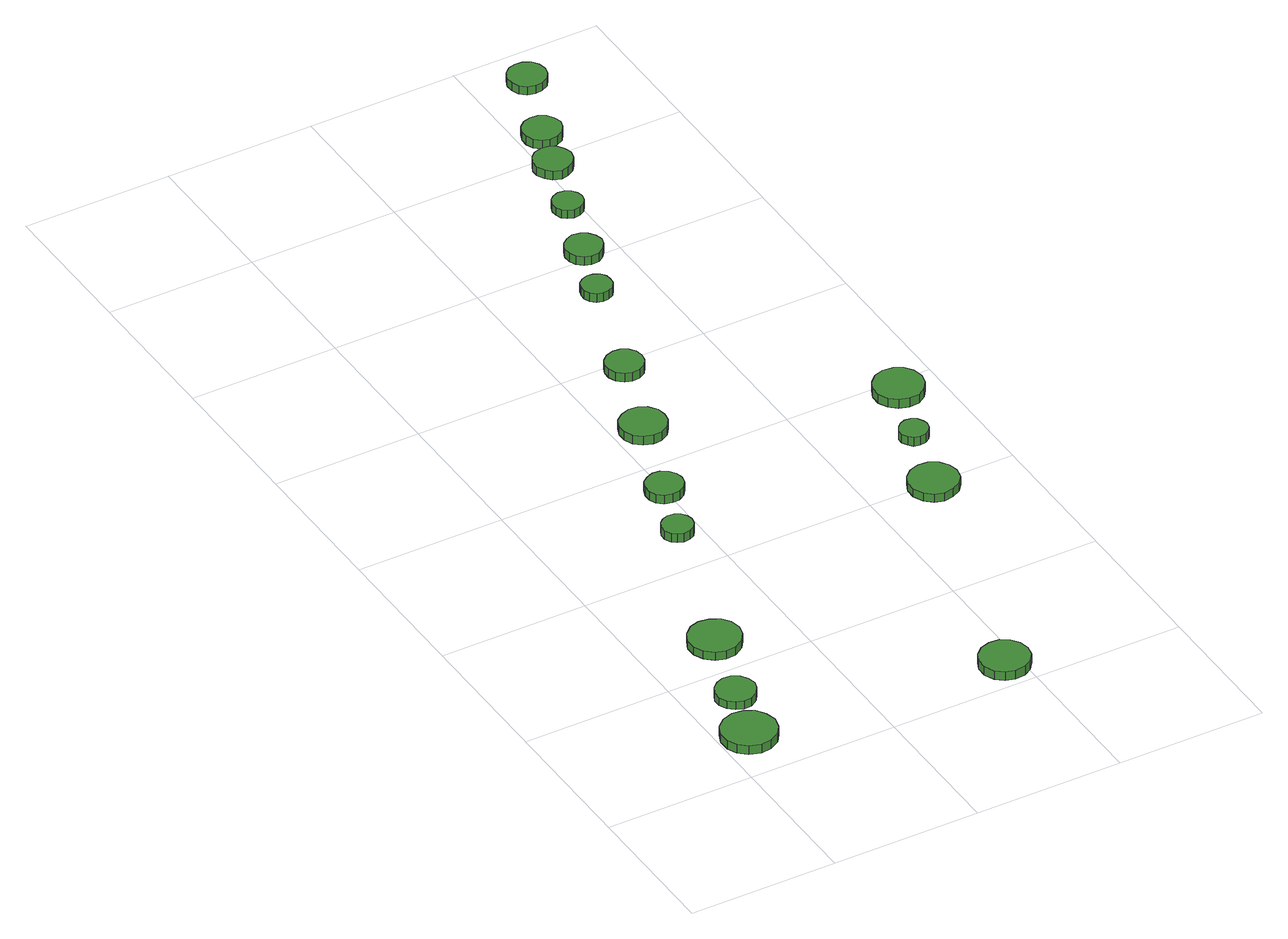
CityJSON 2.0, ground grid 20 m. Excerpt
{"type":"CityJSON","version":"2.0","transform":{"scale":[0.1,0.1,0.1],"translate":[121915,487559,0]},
"CityObjects":{
"tree1":{"type":"SolitaryVegetationObject","attributes":{"function":"something"},"geometry":[{"type":"MultiSurface","lod":"1","boundaries":[[[0,1,2,3,4,5,6,7,8,9,10,11,12,13,14]],[[15,16,17,18,19,20,21,22,23,24,25,26,27,28,29]],[[0,29,28,1]],[[1,28,27,2]],[[2,27,26,3]],[[3,26,25,4]],[[4,25,24,5]],[[5,24,23,6]],[[6,23,22,7]],[[7,22,21,8]],[[8,21,20,9]],[[9,20,19,10]],[[10,19,18,11]],[[11,18,17,12]],[[12,17,16,13]],[[13,16,15,14]],[[14,15,29,0]]]}]},
"tree2":{"type":"SolitaryVegetationObject","attributes":{"function":"something"},"geometry":[{"type":"MultiSurface","lod":"1","boundaries":[[[30,31,32,33,34,35,36,37,38,39,40,41,42,43,44]],[[45,46,47,48,49,50,51,52,53,54,55,56,57,58,59]],[[30,59,58,31]],[[31,58,57,32]],[[32,57,56,33]],[[33,56,55,34]],[[34,55,54,35]],[[35,54,53,36]],[[36,53,52,37]],[[37,52,51,38]],[[38,51,50,39]],[[39,50,49,40]],[[40,49,48,41]],[[41,48,47,42]],[[42,47,46,43]],[[43,46,45,44]],[[44,45,59,30]]]}]},
"tree3":{"type":"SolitaryVegetationObject","attributes":{"function":"something"},"geometry":[{"type":"MultiSurface","lod":"1","boundaries":[[[60,61,62,63,64,65,66,67,68,69,70,71,72,73,74]],[[75,76,77,78,79,80,81,82,83,84,85,86,87,88,89]],[[60,89,88,61]],[[61,88,87,62]],[[62,87,86,63]],[[63,86,85,64]],[[64,85,84,65]],[[65,84,83,66]],[[66,83,82,67]],[[67,82,81,68]],[[68,81,80,69]],[[69,80,79,70]],[[70,79,78,71]],[[71,78,77,72]],[[72,77,76,73]],[[73,76,75,74]],[[74,75,89,60]]]}]},
"tree4":{"type":"SolitaryVegetationObject","attributes":{"function":"something"},"geometry":[{"type":"MultiSurface","lod":"1","boundaries":[[[90,91,92,93,94,95,96,97,98,99,100,101,102,103,104]],[[105,106,107,108,109,110,111,112,113,114,115,116,117,118,119]],[[90,119,118,91]],[[91,118,117,92]],[[92,117,116,93]],[[93,116,115,94]],[[94,115,114,95]],[[95,114,113,96]],[[96,113,112,97]],[[97,112,111,98]],[[98,111,110,99]],[[99,110,109,100]],[[100,109,108,101]],[[101,108,107,102]],[[102,107,106,103]],[[103,106,105,104]],[[104,105,119,90]]]}]},
"tree5":{"type":"SolitaryVegetationObject","attributes":{"function":"something"},"geometry":[{"type":"MultiSurface","lod":"1","boundaries":[[[120,121,122,123,124,125,126,127,128,129,130,131,132,133,134]],[[135,136,137,138,139,140,141,142,143,144,145,146,147,148,149]],[[120,149,148,121]],[[121,148,147,122]],[[122,147,146,123]],[[123,146,145,124]],[[124,145,144,125]],[[125,144,143,126]],[[126,143,142,127]],[[127,142,141,128]],[[128,141,140,129]],[[129,140,139,130]],[[130,139,138,131]],[[131,138,137,132]],[[132,137,136,133]],[[133,136,135,134]],[[134,135,149,120]]]}]},
"tree6":{"type":"SolitaryVegetationObject","attributes":{"function":"something"},"geometry":[{"type":"MultiSurface","lod":"1","boundaries":[[[150,151,152,153,154,155,156,157,158,159,160,161,162,163,164]],[[165,166,167,168,169,170,171,172,173,174,175,176,177,178,179]],[[150,179,178,151]],[[151,178,177,152]],[[152,177,176,153]],[[153,176,175,154]],[[154,175,174,155]],[[155,174,173,156]],[[156,173,172,157]],[[157,172,171,158]],[[158,171,170,159]],[[159,170,169,160]],[[160,169,168,161]],[[161,168,167,162]],[[162,167,166,163]],[[163,166,165,164]],[[164,165,179,150]]]}]},
"tree7":{"type":"SolitaryVegetationObject","attributes":{"function":"something"},"geometry":[{"type":"MultiSurface","lod":"1","boundaries":[[[180,181,182,183,184,185,186,187,188,189,190,191,192,193,194]],[[195,196,197,198,199,200,201,202,203,204,205,206,207,208,209]],[[180,209,208,181]],[[181,208,207,182]],[[182,207,206,183]],[[183,206,205,184]],[[184,205,204,185]],[[185,204,203,186]],[[186,203,202,187]],[[187,202,201,188]],[[188,201,200,189]],[[189,200,199,190]],[[190,199,198,191]],[[191,198,197,192]],[[192,197,196,193]],[[193,196,195,194]],[[194,195,209,180]]]}]},
"tree8":{"type":"SolitaryVegetationObject","attributes":{"function":"something"},"geometry":[{"type":"MultiSurface","lod":"1","boundaries":[[[210,211,212,213,214,215,216,217,218,219,220,221,222,223,224]],[[225,226,227,228,229,230,231,232,233,234,235,236,237,238,239]],[[210,239,238,211]],[[211,238,237,212]],[[212,237,236,213]],[[213,236,235,214]],[[214,235,234,215]],[[215,234,233,216]],[[216,233,232,217]],[[217,232,231,218]],[[218,231,230,219]],[[219,230,229,220]],[[220,229,228,221]],[[221,228,227,222]],[[222,227,226,223]],[[223,226,225,224]],[[224,225,239,210]]]}]},
"tree9":{"type":"SolitaryVegetationObject","attributes":{"function":"something"},"geometry":[{"type":"MultiSurface","lod":"1","boundaries":[[[240,241,242,243,244,245,246,247,248,249,250,251,252,253,254]],[[255,256,257,258,259,260,261,262,263,264,265,266,267,268,269]],[[240,269,268,241]],[[241,268,267,242]],[[242,267,266,243]],[[243,266,265,244]],[[244,265,264,245]],[[245,264,263,246]],[[246,263,262,247]],[[247,262,261,248]],[[248,261,260,249]],[[249,260,259,250]],[[250,259,258,251]],[[251,258,257,252]],[[252,257,256,253]],[[253,256,255,254]],[[254,255,269,240]]]}]},
"tree10":{"type":"SolitaryVegetationObject","attributes":{"function":"something"},"geometry":[{"type":"MultiSurface","lod":"1","boundaries":[[[270,271,272,273,274,275,276,277,278,279,280,281,282,283,284]],[[285,286,287,288,289,290,291,292,293,294,295,296,297,298,299]],[[270,299,298,271]],[[271,298,297,272]],[[272,297,296,273]],[[273,296,295,274]],[[274,295,294,275]],[[275,294,293,276]],[[276,293,292,277]],[[277,292,291,278]],[[278,291,290,279]],[[279,290,289,280]],[[280,289,288,281]],[[281,288,287,282]],[[282,287,286,283]],[[283,286,285,284]],[[284,285,299,270]]]}]},
"tree11":{"type":"SolitaryVegetationObject","attributes":{"function":"something"},"geometry":[{"type":"MultiSurface","lod":"1","boundaries":[[[300,301,302,303,304,305,306,307,308,309,310,311,312,313,314]],[[315,316,317,318,319,320,321,322,323,324,325,326,327,328,329]],[[300,329,328,301]],[[301,328,327,302]],[[302,327,326,303]],[[303,326,325,304]],[[304,325,324,305]],[[305,324,323,306]],[[306,323,322,307]],[[307,322,321,308]],[[308,321,320,309]],[[309,320,319,310]],[[310,319,318,311]],[[311,318,317,312]],[[312,317,316,313]],[[313,316,315,314]],[[314,315,329,300]]]}]},
"tree12":{"type":"SolitaryVegetationObject","attributes":{"function":"something"},"geometry":[{"type":"MultiSurface","lod":"1","boundaries":[[[330,331,332,333,334,335,336,337,338,339,340,341,342,343,344]],[[345,346,347,348,349,350,351,352,353,354,355,356,357,358,359]],[[330,359,358,331]],[[331,358,357,332]],[[332,357,356,333]],[[333,356,355,334]],[[334,355,354,335]],[[335,354,353,336]],[[336,353,352,337]],[[337,352,351,338]],[[338,351,350,339]],[[339,350,349,340]],[[340,349,348,341]],[[341,348,347,342]],[[342,347,346,343]],[[343,346,345,344]],[[344,345,359,330]]]}]},
"tree13":{"type":"SolitaryVegetationObject","attributes":{"function":"something"},"geometry":[{"type":"MultiSurface","lod":"1","boundaries":[[[360,361,362,363,364,365,366,367,368,369,370,371,372,373,374]],[[375,376,377,378,379,380,381,382,383,384,385,386,387,388,389]],[[360,389,388,361]],[[361,388,387,362]],[[362,387,386,363]],[[363,386,385,364]],[[364,385,384,365]],[[365,384,383,366]],[[366,383,382,367]],[[367,382,381,368]],[[368,381,380,369]],[[369,380,379,370]],[[370,379,378,371]],[[371,378,377,372]],[[372,377,376,373]],[[373,376,375,374]],[[374,375,389,360]]]}]},
"tree14":{"type":"SolitaryVegetationObject","attributes":{"function":"something"},"geometry":[{"type":"MultiSurface","lod":"1","boundaries":[[[390,391,392,393,394,395,396,397,398,399,400,401,402,403,404]],[[405,406,407,408,409,410,411,412,413,414,415,416,417,418,419]],[[390,419,418,391]],[[391,418,417,392]],[[392,417,416,393]],[[393,416,415,394]],[[394,415,414,395]],[[395,414,413,396]],[[396,413,412,397]],[[397,412,411,398]],[[398,411,410,399]],[[399,410,409,400]],[[400,409,408,401]],[[401,408,407,402]],[[402,407,406,403]],[[403,406,405,404]],[[404,405,419,390]]]}]},
"tree15":{"type":"SolitaryVegetationObject","attributes":{"function":"something"},"geometry":[{"type":"MultiSurface","lod":"1","boundaries":[[[420,421,422,423,424,425,426,427,428,429,430,431,432,433,434]],[[435,436,437,438,439,440,441,442,443,444,445,446,447,448,449]],[[420,449,448,421]],[[421,448,447,422]],[[422,447,446,423]],[[423,446,445,424]],[[424,445,444,425]],[[425,444,443,426]],[[426,443,442,427]],[[427,442,441,428]],[[428,441,440,429]],[[429,440,439,430]],[[430,439,438,431]],[[431,438,437,432]],[[432,437,436,433]],[[433,436,435,434]],[[434,435,449,420]]]}]},
"tree16":{"type":"SolitaryVegetationObject","attributes":{"function":"something"},"geometry":[{"type":"MultiSurface","lod":"1","boundaries":[[[450,451,452,453,454,455,456,457,458,459,460,461,462,463,464]],[[465,466,467,468,469,470,471,472,473,474,475,476,477,478,479]],[[450,479,478,451]],[[451,478,477,452]],[[452,477,476,453]],[[453,476,475,454]],[[454,475,474,455]],[[455,474,473,456]],[[456,473,472,457]],[[457,472,471,458]],[[458,471,470,459]],[[459,470,469,460]],[[460,469,468,461]],[[461,468,467,462]],[[462,467,466,463]],[[463,466,465,464]],[[464,465,479,450]]]}]},
"tree17":{"type":"SolitaryVegetationObject","attributes":{"function":"something"},"geometry":[{"type":"MultiSurface","lod":"1","boundaries":[[[480,481,482,483,484,485,486,487,488,489,490,491,492,493,494]],[[495,496,497,498,499,500,501,502,503,504,505,506,507,508,509]],[[480,509,508,481]],[[481,508,507,482]],[[482,507,506,483]],[[483,506,505,484]],[[484,505,504,485]],[[485,504,503,486]],[[486,503,502,487]],[[487,502,501,488]],[[488,501,500,489]],[[489,500,499,490]],[[490,499,498,491]],[[491,498,497,492]],[[492,497,496,493]],[[493,496,495,494]],[[494,495,509,480]]]}]}
},
"vertices":[
[75,71,16],[71,86,16],[63,98,16],[50,105,16],[35,107,16],[20,102,16],[9,92,16],[3,78,16],[3,63,16],[9,50,16],[20,40,16],[35,35,16],[50,37,16],[63,44,16],[71,56,16],[71,56,3],[63,44,3],[50,37,3],[35,35,3],[20,40,3],[9,50,3],[3,63,3],[3,78,3],[9,92,3],[20,102,3],[35,107,3],[50,105,3],[63,98,3],[71,86,3],[75,71,3],
[91,147,16],[88,158,16],[82,167,16],[72,173,16],[61,174,16],[51,170,16],[43,163,16],[38,153,16],[38,142,16],[43,132,16],[51,125,16],[61,121,16],[72,122,16],[82,128,16],[88,137,16],[88,137,4],[82,128,4],[72,122,4],[61,121,4],[51,125,4],[43,132,4],[38,142,4],[38,153,4],[43,163,4],[51,170,4],[61,174,4],[72,173,4],[82,167,4],[88,158,4],[91,147,4],
[131,253,16],[128,267,16],[120,278,16],[107,285,16],[93,287,16],[80,283,16],[69,273,16],[63,260,16],[63,246,16],[69,233,16],[80,223,16],[93,219,16],[107,220,16],[120,228,16],[128,239,16],[128,239,4],[120,228,4],[107,220,4],[93,219,4],[80,223,4],[69,233,4],[63,246,4],[63,260,4],[69,273,4],[80,283,4],[93,287,4],[107,285,4],[120,278,4],[128,267,4],[131,253,4],
[192,471,15],[190,479,15],[185,486,15],[178,490,15],[169,491,15],[161,488,15],[155,483,15],[151,475,15],[151,466,15],[155,458,15],[161,453,15],[169,450,15],[178,451,15],[185,455,15],[190,462,15],[190,462,2],[185,455,2],[178,451,2],[169,450,2],[161,453,2],[155,458,2],[151,466,2],[151,475,2],[155,483,2],[161,488,2],[169,491,2],[178,490,2],[185,486,2],[190,479,2],[192,471,2],
[223,548,16],[221,558,16],[215,566,16],[206,572,16],[196,573,16],[186,569,16],[178,563,16],[174,553,16],[174,543,16],[178,534,16],[186,527,16],[196,524,16],[206,525,16],[215,530,16],[221,538,16],[221,538,3],[215,530,3],[206,525,3],[196,524,3],[186,527,3],[178,534,3],[174,543,3],[174,553,3],[178,563,3],[186,569,3],[196,573,3],[206,572,3],[215,566,3],[221,558,3],[223,548,3],
[412,41,16],[409,54,16],[401,65,16],[390,72,16],[376,73,16],[363,69,16],[353,60,16],[347,48,16],[347,34,16],[353,21,16],[363,12,16],[376,8,16],[390,10,16],[401,16,16],[409,27,16],[409,27,3],[401,16,3],[390,10,3],[376,8,3],[363,12,3],[353,21,3],[347,34,3],[347,48,3],[353,60,3],[363,69,3],[376,73,3],[390,72,3],[401,65,3],[409,54,3],[412,41,3],
[268,667,17],[266,679,17],[258,690,17],[247,696,17],[235,697,17],[223,693,17],[213,685,17],[208,673,17],[208,661,17],[213,649,17],[223,641,17],[235,637,17],[247,638,17],[258,644,17],[266,655,17],[266,655,4],[258,644,4],[247,638,4],[235,637,4],[223,641,4],[213,649,4],[208,661,4],[208,673,4],[213,685,4],[223,693,4],[235,697,4],[247,696,4],[258,690,4],[266,679,4],[268,667,4],
[305,785,16],[303,795,16],[297,803,16],[288,808,16],[278,809,16],[268,806,16],[260,799,16],[256,790,16],[256,780,16],[260,770,16],[268,763,16],[278,760,16],[288,761,16],[297,766,16],[303,775,16],[303,775,3],[297,766,3],[288,761,3],[278,760,3],[268,763,3],[260,770,3],[256,780,3],[256,790,3],[260,799,3],[268,806,3],[278,809,3],[288,808,3],[297,803,3],[303,795,3],[305,785,3],
[518,393,16],[515,406,16],[507,417,16],[495,424,16],[482,425,16],[469,421,16],[459,412,16],[453,400,16],[453,386,16],[459,373,16],[469,364,16],[482,360,16],[495,362,16],[507,368,16],[515,379,16],[515,379,4],[507,368,4],[495,362,4],[482,360,4],[469,364,4],[459,373,4],[453,386,4],[453,400,4],[459,412,4],[469,421,4],[482,425,4],[495,424,4],[507,417,4],[515,406,4],[518,393,4],
[350,937,15],[349,945,15],[344,952,15],[336,956,15],[328,957,15],[320,954,15],[314,949,15],[311,941,15],[311,933,15],[314,925,15],[320,919,15],[328,917,15],[336,918,15],[344,922,15],[349,929,15],[349,929,2],[344,922,2],[336,918,2],[328,917,2],[320,919,2],[314,925,2],[311,933,2],[311,941,2],[314,949,2],[320,954,2],[328,957,2],[336,956,2],[344,952,2],[349,945,2],[350,937,2],
[381,1011,16],[378,1021,16],[372,1029,16],[364,1034,16],[353,1036,16],[344,1032,16],[336,1026,16],[332,1016,16],[332,1006,16],[336,997,16],[344,990,16],[353,987,16],[364,988,16],[372,993,16],[378,1001,16],[378,1001,3],[372,993,3],[364,988,3],[353,987,3],[344,990,3],[336,997,3],[332,1006,3],[332,1016,3],[336,1026,3],[344,1032,3],[353,1036,3],[364,1034,3],[372,1029,3],[378,1021,3],[381,1011,3],
[535,493,15],[533,500,15],[529,507,15],[522,511,15],[514,512,15],[506,509,15],[501,504,15],[497,497,15],[497,489,15],[501,482,15],[506,476,15],[514,474,15],[522,475,15],[529,479,15],[533,485,15],[533,485,2],[529,479,2],[522,475,2],[514,474,2],[506,476,2],[501,482,2],[497,489,2],[497,497,2],[501,504,2],[506,509,2],[514,512,2],[522,511,2],[529,507,2],[533,500,2],[535,493,2],
[405,1099,15],[403,1107,15],[398,1114,15],[391,1118,15],[382,1119,15],[374,1116,15],[368,1111,15],[365,1103,15],[365,1095,15],[368,1087,15],[374,1082,15],[382,1079,15],[391,1080,15],[398,1084,15],[403,1091,15],[403,1091,3],[398,1084,3],[391,1080,3],[382,1079,3],[374,1082,3],[368,1087,3],[365,1095,3],[365,1103,3],[368,1111,3],[374,1116,3],[382,1119,3],[391,1118,3],[398,1114,3],[403,1107,3],[405,1099,3],
[577,578,16],[574,592,16],[566,603,16],[555,609,16],[541,611,16],[528,607,16],[518,597,16],[512,585,16],[512,571,16],[518,559,16],[528,550,16],[541,546,16],[555,547,16],[566,554,16],[574,565,16],[574,565,3],[566,554,3],[555,547,3],[541,546,3],[528,550,3],[518,559,3],[512,571,3],[512,585,3],[518,597,3],[528,607,3],[541,611,3],[555,609,3],[566,603,3],[574,592,3],[577,578,3],
[436,1179,17],[433,1189,17],[427,1198,17],[418,1203,17],[408,1204,17],[397,1201,17],[390,1194,17],[385,1184,17],[385,1174,17],[390,1164,17],[397,1157,17],[408,1153,17],[418,1155,17],[427,1160,17],[433,1168,17],[433,1168,4],[427,1160,4],[418,1155,4],[408,1153,4],[397,1157,4],[390,1164,4],[385,1174,4],[385,1184,4],[390,1194,4],[397,1201,4],[408,1204,4],[418,1203,4],[427,1198,4],[433,1189,4],[436,1179,4],
[457,1240,16],[454,1250,16],[448,1259,16],[439,1264,16],[428,1265,16],[418,1262,16],[410,1255,16],[406,1245,16],[406,1235,16],[410,1225,16],[418,1218,16],[428,1215,16],[439,1216,16],[448,1221,16],[454,1230,16],[454,1230,3],[448,1221,3],[439,1216,3],[428,1215,3],[418,1218,3],[410,1225,3],[406,1235,3],[406,1245,3],[410,1255,3],[418,1262,3],[428,1265,3],[439,1264,3],[448,1259,3],[454,1250,3],[457,1240,3],
[494,1341,17],[492,1351,17],[486,1360,17],[476,1365,17],[466,1366,17],[456,1363,17],[448,1356,17],[444,1346,17],[444,1336,17],[448,1326,17],[456,1319,17],[466,1316,17],[476,1317,17],[486,1322,17],[492,1331,17],[492,1331,5],[486,1322,5],[476,1317,5],[466,1316,5],[456,1319,5],[448,1326,5],[444,1336,5],[444,1346,5],[448,1356,5],[456,1363,5],[466,1366,5],[476,1365,5],[486,1360,5],[492,1351,5],[494,1341,5]
]}
